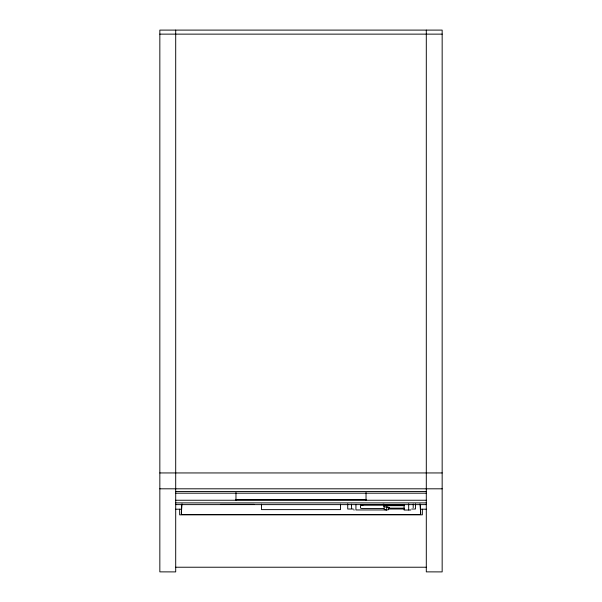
<?xml version="1.0" encoding="UTF-8"?>
<svg xmlns="http://www.w3.org/2000/svg" width="602" height="602" viewBox="0 0 602 602"><rect width="100%" height="100%" fill="white"/><g stroke="black" fill="none" stroke-linecap="round" stroke-linejoin="round"><path stroke-width="0.9" d="M181.616 504.363L181.345 514.522L420.655 514.522L420.384 504.363M181.345 513.16L182.03 503.874M410.346 509.999L410.857 509.917M159.839 34.133L442.161 34.133M159.839 472.946L442.161 472.946M159.839 488.809L442.161 488.809M175.701 491.45L426.299 491.45M175.701 493.188L426.299 493.188M235.969 499.66L366.031 499.66M175.701 500.247L426.299 500.247M175.701 502.888L426.299 502.888M220.37 504.363L254.232 504.363M175.701 504.626L426.299 504.626M360.959 504.882L361.373 505.01A2.363 0.79 0 0 0 362.728 505.146L404.115 505.153M383.865 505.688L404.115 505.688M404.115 508.156L389.434 508.156L384.866 506.786A1.181 0.399 0 0 1 384.369 506.749L383.873 506.553M383.865 508.547L362.728 508.547A2.363 0.79 0 0 1 361.366 508.404L360.794 508.201A1.941 0.655 0 0 1 360.493 507.855L360.493 505.913A2.062 0.692 0 0 1 360.816 505.545L361.682 505.281A2.528 0.85 0 0 1 362.871 505.183M353.291 509.014L347.73 509.014L347.73 503.836M388.553 509.014L404.326 509.014M411.745 509.014L415.455 509.014L415.455 503.836M175.701 509.202L181.345 509.202M420.655 509.202L426.299 509.202M409.811 510.037L404.115 510.037L404.115 504.453M175.701 567.227L426.299 567.227M383.038 504.16L385.965 504.642L386.281 505.183M353.758 509.917L354.262 509.999M388.741 507.373L386.687 506.56L386.687 509.954L388.343 509.774L389.434 507.644L389.434 508.186M351.658 508.427L351.417 504.175M419.97 503.874L420.655 513.16M426.299 30.1L426.299 571.87L442.161 571.9L442.161 30.1L159.839 30.1L159.839 571.87L175.701 571.9L175.701 30.1M422.348 509.202L422.348 514.845L179.652 514.845L179.652 509.202M413.198 504.04L413.198 507.644M408.683 503.821L408.683 509.954M383.865 504.611L384.257 509.585A1.159 0.391 0 0 0 384.866 509.646L386.687 509.954L355.932 509.954L355.932 504.453M366.031 492.496L366.031 500.247M362.728 504.611L362.728 505.153M340.506 504.16L340.506 509.616L261.494 509.616L261.494 504.16M235.969 492.496L235.969 500.247"/></g></svg>
